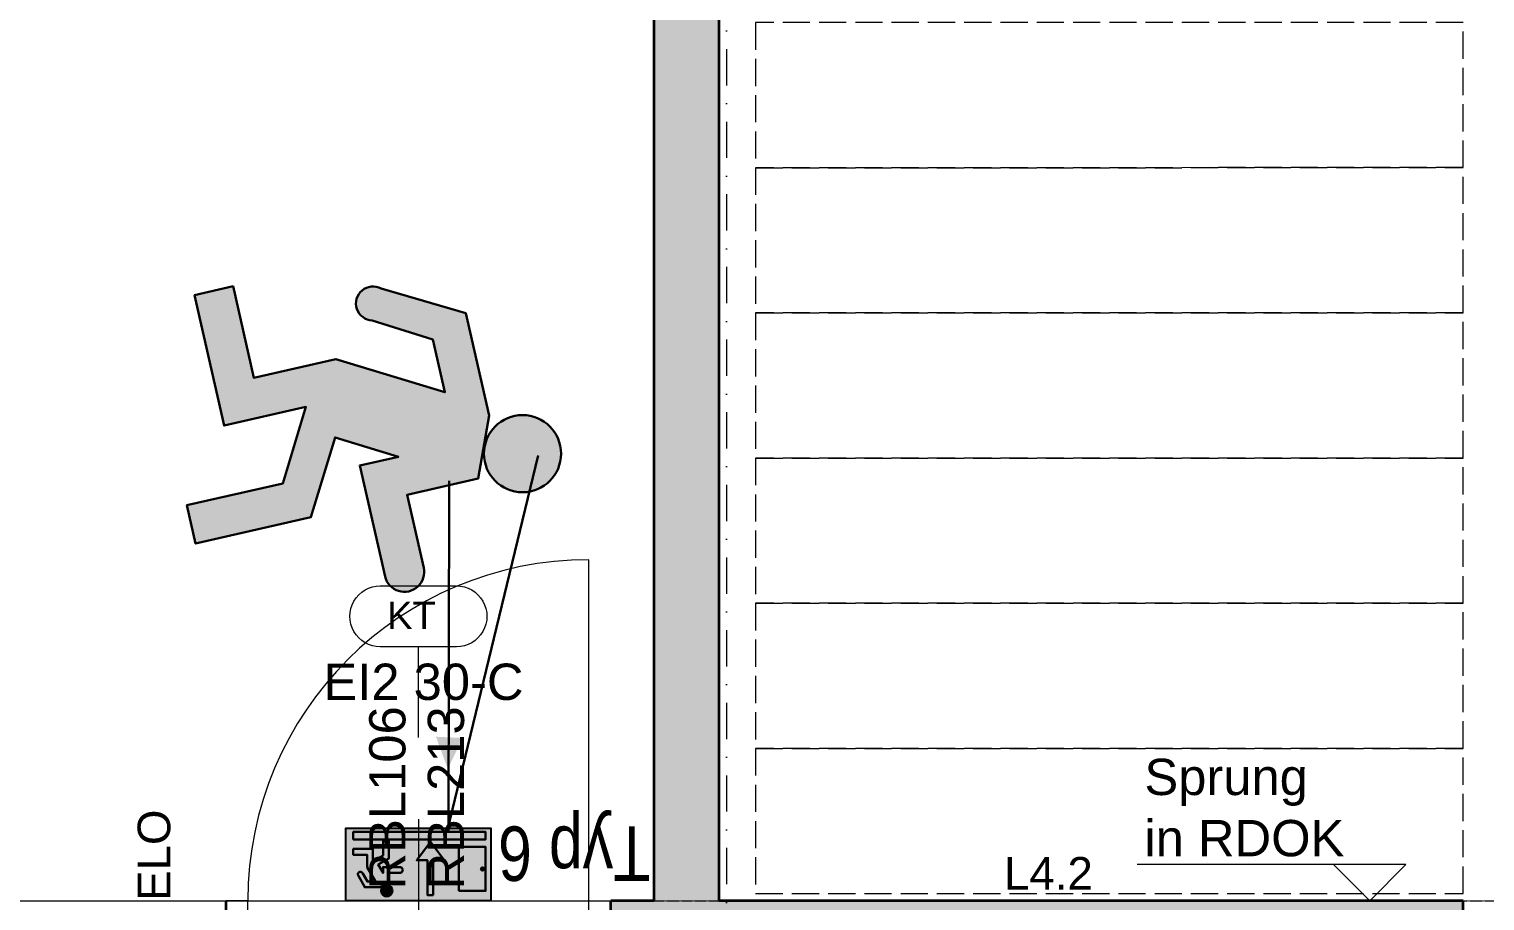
# Model space of a CAD drawing. Header units: millimetres. Extents: x 32522367 to 32638135, y 41424826 to 41540167.
# Drawn here: x 32562006 to 32566018, y 41519414 to 41521815 of the extents above; entities that cross this region are included whole.
import ezdxf
from ezdxf.enums import TextEntityAlignment as Align

# ---------------------------------------------------------------- set-up
doc = ezdxf.new("R2010")
doc.units = ezdxf.units.MM
for name, pattern in [('Raster', [0.2, 0.1, -0.05, 0, -0.05]), ('Strichlinie eng', [0.1, 0.075, -0.025]), ('Strichlinie weit', [0.2, 0.15, -0.05])]:
    doc.linetypes.add(name, pattern=pattern)
for name, color, linetype in [('000 Achsraster Haupt', 251, 'Continuous'), ('120 Wand Innen tragend', 251, 'Continuous'), ('215 DVK darüber', 251, 'Continuous'), ('571 Fahrrad Stellplaetze', 251, 'Continuous'), ('811 Raum 2.Erschließung_ Nebenräume_Allg.räume_Technik', 251, 'Continuous'), ('956 Fensternummer', 251, 'Continuous'), ('Archicad Tür-Marker', 251, 'Continuous'), ('Archicad Türen', 251, 'Continuous'), ('dp_GE_SIBEL', 80, 'Continuous')]:
    doc.layers.add(name, color=color, linetype=linetype)
for name, color, linetype, lineweight in [('000 Achsraster Haupt_Stift_Nr__1', 251, 'Continuous', 13), ('120 Wand Innen tragend_Stift_Nr__24', 251, 'Continuous', 13), ('120 Wand Innen tragend_Stift_Nr__8', 251, 'Continuous', 35), ('215 DVK darüber_Stift_Nr__17', 251, 'Continuous', 18), ('240 Unterdaemmung_Stift_Nr__1', 251, 'Continuous', 13), ('571 Fahrrad Stellplaetze_Stift_Nr__1', 251, 'Continuous', 13), ('956 Durchbruch Beschriftung_Stift_Nr__61', 251, 'Continuous', 25), ('956 Fensternummer_Stift_Nr__1', 251, 'Continuous', 13), ('970 Brandschutz Beschriftung.Texte_ Bemaßung_ Symbole_ Fluchtwege_Stift_Nr__121', 251, 'Continuous', 13), ('Archicad Tür-Marker_Stift_Nr__1', 251, 'Continuous', 13), ('Archicad Türen_Stift_Nr__1', 251, 'Continuous', 13), ('Archicad Türen_Stift_Nr__8', 251, 'Continuous', 35), ('dp_GE_ST_Attribut_Attribut1', 250, 'Continuous', 5)]:
    doc.layers.add(name, color=color, linetype=linetype, lineweight=lineweight)
doc.layers.add('E2_LEHR_MENSCH_NATIVE', color=112, linetype='Continuous', lineweight=35, true_color=0x20dd55)
doc.layers.add('E2_LEHR_WEG_B_INTERPRETATION', color=112, linetype='Continuous', lineweight=80, true_color=0x20dd55)
doc.layers.add('E_NACHRTECH', color=3, linetype='Continuous', true_color=0x00fa00)
doc.styles.add('DPG_TXT', font='arial.ttf', dxfattribs={"width": 0.8})
doc.styles.add('ERSTELLTER_STIL_1', font='arial.ttf')

# ---------------------------------------------------------------- blocks, each defined once
blk = doc.blocks.new('9809550')
at = {"color": 18, "lineweight": 30, "true_color": 0x000000}
for points in [[(423921.7, 99168.8), (423956.8, 99168.8), (423956.8, 99202.9), (423984.5, 99214.5), (424033.7, 99214.5), (424053.8, 99178.3)], [(424040.2, 99170.9), (424025.2, 99196.7), (423999.7, 99196.8), (424026.2, 99150.3), (424026.2, 99110.9), (424070.2, 99110.9), (424070.2, 99092.3), (424007.5, 99092.3), (424007.5, 99131.7), (423975, 99113.1), (423975, 99067), (423956.5, 99067), (423956.5, 99122.4), (423990.5, 99141.9), (423975.1, 99168.8), (423975.1, 99150.2), (423921.7, 99150.3)]]:
    blk.add_lwpolyline(points, dxfattribs=at)
blk.add_circle((423963.6, 99225.9), 18.1, dxfattribs=at)
for centre, radius, start, end in [((423921.7, 99159.5), 9.27, 89.9849, 270.0151), ((424047.8, 99173.1), 7.96, 195.7299, 41.4005)]:
    blk.add_arc(centre, radius, start, end, dxfattribs=at)
blk = doc.blocks.new('RIVO_ARR_down')
at = {"true_color": 0x56c81e}
h = blk.add_hatch(color=72, dxfattribs=at)
h.dxf.hatch_style = 1
h.paths.add_polyline_path([(2487.16, 1656.78), (2487.16, 1647.95), (2504.83, 1647.95), (2504.83, 1656.78)])
h.paths.add_polyline_path([(2496.19, 1651.84), (2494.51, 1649.58), (2492.81, 1651.85), (2494.2, 1651.85), (2494.2, 1656.07), (2494.9, 1656.08), (2494.9, 1651.84)], flags=16)
h.paths.add_polyline_path([(2498.26, 1653.37), (2499.6, 1653.37), (2499.6, 1654.67), (2500.12, 1654.91, -0.535619), (2499.17, 1655.55, -1), (2500.55, 1655.55, -0.302406), (2500.12, 1654.91), (2500.66, 1655.11), (2502.53, 1655.11), (2503.29, 1653.73, -1.25347), (2502.78, 1653.45), (2502.2, 1654.43), (2501.24, 1654.44), (2502.24, 1652.67), (2502.24, 1651.16), (2503.92, 1651.16), (2503.92, 1650.46), (2501.53, 1650.46), (2501.53, 1651.96), (2500.29, 1651.25), (2500.29, 1649.49), (2499.59, 1649.49), (2499.59, 1651.6), (2500.88, 1652.34), (2500.3, 1653.37), (2500.3, 1652.66), (2498.26, 1652.67, -1)], flags=16)
h.paths.add_polyline_path([(2503.92, 1649.3), (2503.92, 1648.39), (2487.82, 1648.39), (2487.82, 1649.3)], flags=16)
h.paths.add_polyline_path([(2491.07, 1650.21), (2487.82, 1650.21), (2487.82, 1655.56), (2491.07, 1655.56)], flags=16)
h.paths.add_polyline_path([(2488, 1652.89, -1), (2488.38, 1652.89, -1)], flags=0)
at = {"true_color": 0xffffff}
h = blk.add_hatch(color=7, dxfattribs=at)
h.dxf.hatch_style = 1
h.paths.add_polyline_path([(2487.82, 1655.56), (2487.82, 1650.21), (2491.07, 1650.21), (2491.07, 1655.56)])
h.paths.add_polyline_path([(2488.38, 1652.89, -1), (2488, 1652.89, -1)], flags=16)
h = blk.add_hatch(color=7, dxfattribs=at)
h.dxf.hatch_style = 1
h.paths.add_polyline_path([(2494.9, 1651.84), (2494.9, 1656.08), (2494.2, 1656.07), (2494.2, 1651.85), (2492.81, 1651.85), (2494.51, 1649.58), (2496.19, 1651.84)])
h = blk.add_hatch(color=7, dxfattribs=at)
h.dxf.hatch_style = 1
h.paths.add_polyline_path([(2499.6, 1653.37), (2498.26, 1653.37, 1), (2498.26, 1652.67), (2500.3, 1652.66), (2500.3, 1653.37), (2500.88, 1652.34), (2499.59, 1651.6), (2499.59, 1649.49), (2500.29, 1649.49), (2500.29, 1651.25), (2501.53, 1651.96), (2501.53, 1650.46), (2503.92, 1650.46), (2503.92, 1651.16), (2502.24, 1651.16), (2502.24, 1652.67), (2501.24, 1654.44), (2502.2, 1654.43), (2502.78, 1653.45, 1.25347), (2503.29, 1653.73), (2502.53, 1655.11), (2500.66, 1655.11), (2499.6, 1654.67)])
h = blk.add_hatch(color=7, dxfattribs=at)
h.dxf.hatch_style = 1
h.paths.add_polyline_path([(2499.17, 1655.55, 1), (2500.55, 1655.55, 1)])
h = blk.add_hatch(color=7, dxfattribs=at)
h.dxf.hatch_style = 1
h.paths.add_polyline_path([(2488, 1652.89, 1), (2488.38, 1652.89, 1)])
h = blk.add_hatch(color=7, dxfattribs=at)
h.dxf.hatch_style = 1
h.paths.add_polyline_path([(2487.82, 1649.3), (2487.82, 1648.39), (2503.92, 1648.39), (2503.92, 1649.3)])
blk.add_lwpolyline([(2487.16, 1656.78), (2504.83, 1656.78), (2504.83, 1647.95), (2487.16, 1647.95)], close=True)
at = {"color": 18, "lineweight": 30, "true_color": 0x000000}
for points in [[(2491.07, 1655.56), (2487.82, 1655.56), (2487.82, 1650.21), (2491.07, 1650.21)], [(2503.92, 1649.3), (2487.82, 1649.3), (2487.82, 1648.39), (2503.92, 1648.39)]]:
    blk.add_lwpolyline(points, close=True, dxfattribs=at)
blk.add_lwpolyline([(2494.2, 1656.07), (2494.2, 1651.85), (2492.81, 1651.85), (2494.51, 1649.58), (2496.19, 1651.84), (2494.9, 1651.84), (2494.9, 1656.08), (2494.2, 1656.07)], dxfattribs=at)
blk.add_circle((2488.19, 1652.89), 0.19, dxfattribs=at)
at = {"xscale": 0.0381026673526157, "yscale": 0.0381026673526157, "zscale": 0.0381026673526157}
blk.add_blockref('9809550', (-13654.29, -2125.22), dxfattribs=at)
blk = doc.blocks.new('Wand_30', base_point=(39.145, 69.3013))
at = {"layer": '120 Wand Innen tragend_Stift_Nr__24', "linetype": 'Continuous', "lineweight": 13}
blk.add_hatch(color=92, dxfattribs=at).paths.add_polyline_path([(41.1918, 76.9126), (39.0229, 69.5244), (39.1956, 69.4737), (41.3645, 76.8619)])
at = {"layer": '120 Wand Innen tragend_Stift_Nr__8', "color": 7, "linetype": 'Continuous', "lineweight": 35, "flags": 128}
for points in [[(40.7524, 75.4158), (39.0229, 69.5244)], [(39.1956, 69.4737), (40.9251, 75.3651)]]:
    blk.add_lwpolyline(points, dxfattribs=at)
blk = doc.blocks.new('Zargentür 1-Fl 27_4')
at = {"layer": 'Archicad Türen_Stift_Nr__1', "color": 7, "linetype": 'Continuous', "lineweight": 13}
for p, q in [((0.47, 0), (0.47, 0.94)), ((-0.47, 0), (-0.53, 0)), ((-0.53, 0), (-0.53, -0.18)), ((-0.47, -0.035), (-0.47, 0)), ((0.47, -0.035), (0.47, 0)), ((0.47, 0), (0.53, 0)), ((0.53, 0), (0.53, -0.18)), ((-0.45, -0.035), (-0.47, -0.035)), ((-0.45, -0.18), (-0.45, -0.035)), ((0.45, -0.18), (0.45, -0.035)), ((0.45, -0.035), (0.47, -0.035)), ((-0.53, -0.18), (-0.47, -0.18)), ((-0.47, -0.18), (-0.45, -0.18)), ((0.47, -0.18), (0.45, -0.18)), ((0.53, -0.18), (0.47, -0.18))]:
    blk.add_line(p, q, dxfattribs=at)
at = {"layer": 'Archicad Türen_Stift_Nr__1', "color": 7, "linetype": 'Strichlinie eng', "lineweight": 13}
for p, q in [((-0.53, 0), (0.53, 0)), ((-0.53, -0.18), (0.53, -0.18))]:
    blk.add_line(p, q, dxfattribs=at)
at = {"layer": 'Archicad Türen_Stift_Nr__1', "color": 7, "linetype": 'Continuous', "lineweight": 13}
blk.add_arc((0.47, 0), 0.94, 90, 180, dxfattribs=at)
at = {"layer": 'Archicad Türen_Stift_Nr__8', "color": 7, "linetype": 'Continuous', "lineweight": 35}
for p, q in [((-0.53, -0.18), (-0.53, 0)), ((-0.53, -0.18), (-0.53, 0)), ((0.53, -0.18), (0.53, 0)), ((0.53, -0.18), (0.53, 0))]:
    blk.add_line(p, q, dxfattribs=at)
blk = doc.blocks.new('T Marker AUT 27_8')
at = {"layer": 'Archicad Tür-Marker_Stift_Nr__1', "color": 7, "linetype": 'Continuous', "lineweight": 13}
blk.add_line((0, 0.225), (0, -0.255), dxfattribs=at)
at = {"layer": 'Archicad Tür-Marker_Stift_Nr__1', "color": 7, "lineweight": 13, "style": 'ERSTELLTER_STIL_1'}
for tag, height, rotation, p in [('widthPrefix1st50_0', 0.1, 90, (0.0036, 0.0326)), ('widthPrefix1st50_1', 0.1, 90, (0.165, 0.0325)), ('DUMMY_269', 0.0667, 90, (-0.0631, 0.4956)), ('DUMMY_270', 0.0667, 90, (0.0983, 0.4956)), ('DUMMY_271', 0.1, 90, (0.0036, -0.2199)), ('DUMMY_273', 0.1, 90, (0.165, -0.2962)), ('DUMMY_272', 0.0667, 90, (-0.0631, -0.1)), ('DUMMY_274', 0.0667, 90, (0.0983, -0.1)), ('AC_SillPrefix_STUK', 0.075, 180, (0.2687, -0.3223)), ('DUMMY_268', 0.05, 180, (-0.2687, -0.3834))]:
    blk.add_attdef(tag, text='', height=height, rotation=rotation, dxfattribs=at).set_placement(p, align=Align.BOTTOM_LEFT)
blk = doc.blocks.new('Wand_265', base_point=(36.864, 70.1581))
at = {"layer": '120 Wand Innen tragend_Stift_Nr__24', "linetype": 'Continuous', "lineweight": 13}
blk.add_hatch(color=92, dxfattribs=at).paths.add_polyline_path([(38.8578, 69.3853), (41.1119, 68.7235), (41.1626, 68.8963), (38.9085, 69.558)])
at = {"layer": '120 Wand Innen tragend_Stift_Nr__8', "color": 7, "linetype": 'Continuous', "lineweight": 35}
blk.add_line((38.8578, 69.3853), (38.9085, 69.558), dxfattribs=at)
at = {"layer": '120 Wand Innen tragend_Stift_Nr__8', "color": 7, "linetype": 'Continuous', "lineweight": 35, "flags": 128}
for points in [[(39.0229, 69.5244), (38.9085, 69.558)], [(41.1626, 68.8963), (39.1956, 69.4737)], [(41.1119, 68.7235), (41.1626, 68.8963)]]:
    blk.add_lwpolyline(points, dxfattribs=at)
at = {"layer": 'Archicad Tür-Marker', "color": 7, "lineweight": 13}
ref = blk.add_blockref('T Marker AUT 27_8', (38.4, 69.7072), dxfattribs=dict(at, rotation=343.6400968959427))
ref.add_attrib('widthPrefix1st50', 'RBL106', dxfattribs={"layer": 'Archicad Tür-Marker_Stift_Nr__1', "color": 7, "lineweight": 13, "height": 0.1, "rotation": 73.6401, "style": 'ERSTELLTER_STIL_1'}).set_placement((38.4034, 69.7389), align=Align.BOTTOM_LEFT)
ref.add_attrib('widthPrefix1st50_1', 'RBL213', dxfattribs={"layer": 'Archicad Tür-Marker_Stift_Nr__1', "color": 7, "lineweight": 13, "height": 0.1, "rotation": 73.6401, "style": 'ERSTELLTER_STIL_1'}).set_placement((38.5583, 69.6933), align=Align.BOTTOM_LEFT)
ref.add_attrib('AC_SillPrefix_STUK', 'STUK -1,32', dxfattribs={"layer": 'Archicad Tür-Marker_Stift_Nr__1', "color": 7, "lineweight": 13, "height": 0.075, "rotation": 343.6401, "style": 'ERSTELLTER_STIL_1'}).set_placement((38.0187, 69.3734), align=Align.BOTTOM_LEFT)
ref.add_attrib('DUMMY_271', '90', dxfattribs={"layer": 'Archicad Tür-Marker_Stift_Nr__1', "color": 7, "lineweight": 13, "height": 0.1, "rotation": 73.6401, "style": 'ERSTELLTER_STIL_1'}).set_placement((38.3323, 69.4965), align=Align.BOTTOM_LEFT)
ref.add_attrib('DUMMY_273', '200', dxfattribs={"layer": 'Archicad Tür-Marker_Stift_Nr__1', "color": 7, "lineweight": 13, "height": 0.1, "rotation": 73.6401, "style": 'ERSTELLTER_STIL_1'}).set_placement((38.4657, 69.3779), align=Align.BOTTOM_LEFT)
at = {"layer": 'Archicad Türen', "color": 7, "linetype": 'Continuous', "lineweight": 13, "rotation": 343.6400968959427}
blk.add_blockref('Zargentür 1-Fl 27_4', (38.4, 69.7072), dxfattribs=at)
blk = doc.blocks.new('Fahrradstellplatz 50x200')
at = {"layer": '571 Fahrrad Stellplaetze_Stift_Nr__1', "color": 7, "linetype": 'Strichlinie eng', "lineweight": 13}
for p, q in [((0, 1.95), (0, 0)), ((0.4, 1.95), (0, 1.95)), ((0.4, 0), (0.4, 1.95)), ((0, 0), (0.4, 0))]:
    blk.add_line(p, q, dxfattribs=at)
blk = doc.blocks.new('Höhenbemaßung_47', base_point=(41.9876, 69.8604))
at = {"layer": '215 DVK darüber_Stift_Nr__17', "color": 190, "linetype": 'Continuous', "lineweight": 18, "true_color": 0x9900ff}
for p, q in [((41.9198, 69.9845), (41.8635, 69.7926)), ((41.9876, 69.8604), (41.9198, 69.9845)), ((42.0158, 69.9563), (41.9595, 69.7644)), ((41.8635, 69.7926), (41.9876, 69.8604)), ((41.8635, 69.7926), (41.7111, 69.2734))]:
    blk.add_line(p, q, dxfattribs=at)
at = {"layer": '215 DVK darüber_Stift_Nr__17', "color": 190, "lineweight": 18, "true_color": 0x9900ff, "char_height": 0.1, "attachment_point": 7, "rotation": 73.6401, "style": 'ERSTELLTER_STIL_1'}
for s, insert in [('\\A1;{\\pql;\\fArial|b0|i0|c0|p0;\\W1.000000;in RDOK}', (41.6905, 69.3684)), ('\\A1;{\\pql;\\fArial|b0|i0|c0|p0;\\W1.000000;Sprung}', (41.5561, 69.4079))]:
    blk.add_mtext(s, dxfattribs=dict(at, insert=insert))
blk = doc.blocks.new('Höhenbemaßung_52', base_point=(40.4578, 68.9159))
at = {"layer": '215 DVK darüber_Stift_Nr__17', "color": 190, "linetype": 'Continuous', "lineweight": 18, "true_color": 0x9900ff}
for p, q in [((40.3619, 68.944), (40.5538, 68.8877)), ((40.4578, 68.9159), (40.3337, 68.8481)), ((40.5256, 68.7918), (40.4578, 68.9159)), ((40.3337, 68.8481), (40.5256, 68.7918)), ((40.5256, 68.7918), (41.0375, 68.6415))]:
    blk.add_line(p, q, dxfattribs=at)
at = {"layer": '215 DVK darüber_Stift_Nr__17', "color": 190, "lineweight": 18, "true_color": 0x9900ff, "char_height": 0.1, "attachment_point": 7, "rotation": 343.6401, "style": 'ERSTELLTER_STIL_1'}
for s, insert in [('\\A1;{\\pql;\\fArial|b0|i0|c0|p0;\\W1.000000;Sprung}', (40.4098, 68.673)), ('\\A1;{\\pql;\\fArial|b0|i0|c0|p0;\\W1.000000;in RDUK}', (40.3703, 68.5387))]:
    blk.add_mtext(s, dxfattribs=dict(at, insert=insert))
blk = doc.blocks.new('Höhenbemaßung_53', base_point=(40.9156, 68.9688))
at = {"layer": '215 DVK darüber_Stift_Nr__17', "color": 190, "linetype": 'Continuous', "lineweight": 18, "true_color": 0x9900ff}
for p, q in [((40.8478, 69.0929), (40.3286, 69.2453)), ((41.0397, 69.0366), (40.8478, 69.0929)), ((40.8478, 69.0929), (40.9156, 68.9688)), ((40.9156, 68.9688), (41.0397, 69.0366)), ((41.0115, 68.9406), (40.8196, 68.9969))]:
    blk.add_line(p, q, dxfattribs=at)
at = {"layer": '215 DVK darüber_Stift_Nr__17', "color": 190, "lineweight": 18, "true_color": 0x9900ff, "char_height": 0.1, "attachment_point": 7, "rotation": 343.6401, "style": 'ERSTELLTER_STIL_1'}
for s, insert in [('\\A1;{\\pql;\\fArial|b0|i0|c0|p0;\\W1.000000;Sprung}', (40.3935, 69.3945)), ('\\A1;{\\pql;\\fArial|b0|i0|c0|p0;\\W1.000000;in RDOK}', (40.3541, 69.2602))]:
    blk.add_mtext(s, dxfattribs=dict(at, insert=insert))
blk = doc.blocks.new('Etikett_11', base_point=(38.5267, 70.139))
at = {"layer": '956 Fensternummer_Stift_Nr__1', "color": 7, "linetype": 'Continuous', "lineweight": 13}
blk.add_line((38.5267, 70.139), (38.5971, 70.3789), dxfattribs=at)
at = {"layer": '956 Fensternummer_Stift_Nr__1', "color": 7, "linetype": 'Continuous', "lineweight": 13, "flags": 128}
blk.add_lwpolyline([(38.4964, 70.4085, -1), (38.5437, 70.5695), (38.7452, 70.5104, -1), (38.6979, 70.3493)], format="xyb", close=True, dxfattribs=at)
at = {"layer": '956 Fensternummer_Stift_Nr__1', "color": 7, "lineweight": 13, "insert": (38.6322, 70.4982), "char_height": 0.075, "attachment_point": 2, "rotation": 343.6401, "style": 'ERSTELLTER_STIL_1'}
blk.add_mtext('\\A1;{\\pqc;\\pt0,1;\\fArial|b0|i0|c0|p0;\\W1.000000;KT\\fArial|b0|i0|c0|p0;\\W1.000000;\\A1{\\H.66x;\\S^  ;}\\fArial|b0|i0|c0|p0;\\W1.000000;\\fArial|b0|i0|c0|p0;\\W1.000000;\\A1{\\H.66x;\\S^  ;}\\fArial|b0|i0|c0|p0;\\W1.000000; \\fArial|b0|i0|c0|p0;\\W1.000000;\\fArial|b0|i0|c0|p0;\\W1.000000;\\fArial|b0|i0|c0|p0;\\W1.000000;\\fArial|b0|i0|c0|p0;\\W1.000000;\\fArial|b0|i0|c0|p0;\\W1.000000;\\fArial|b0|i0|c0|p0;\\W1.000000;\\fArial|b0|i0|c0|p0;\\W1.000000;\\fArial|b0|i0|c0|p0;\\W1.000000;\\fArial|b0|i0|c0|p0;\\W1.000000;\\fArial|b0|i0|c0|p0;\\W1.000000;\\fArial|b0|i0|c0|p0;\\W1.000000;\\fArial|b0|i0|c0|p0;\\W1.000000;\\fArial|b0|i0|c0|p0;\\W1.000000;\\fArial|b0|i0|c0|p0;\\W1.000000;\\fArial|b0|i0|c0|p0;\\W1.000000;\\fArial|b0|i0|c0|p0;\\W1.000000;\\fArial|b0|i0|c0|p0;\\W1.000000;\\fArial|b0|i0|c0|p0;\\W1.000000;\\fArial|b0|i0|c0|p0;\\W1.000000;\\fArial|b0|i0|c0|p0;\\W1.000000;\\fArial|b0|i0|c0|p0;\\W1.000000;\\fArial|b0|i0|c0|p0;\\W1.000000;\\fArial|b0|i0|c0|p0;\\W1.000000;\\fArial|b0|i0|c0|p0;\\W1.000000;\\fArial|b0|i0|c0|p0;\\W1.000000;\\fArial|b0|i0|c0|p0;\\W1.000000;\\fArial|b0|i0|c0|p0;\\W1.000000;\\fArial|b0|i0|c0|p0;\\W1.000000;\\fArial|b0|i0|c0|p0;\\W1.000000;\\fArial|b0|i0|c0|p0;\\W1.000000;\\fArial|b0|i0|c0|p0;\\W1.000000;\\fArial|b0|i0|c0|p0;\\W1.000000;\\fArial|b0|i0|c0|p0;\\W1.000000;\\fArial|b0|i0|c0|p0;\\W1.000000;\\fArial|b0|i0|c0|p0;\\W1.000000;\\fArial|b0|i0|c0|p0;\\W1.000000;\\fArial|b0|i0|c0|p0;\\W1.000000;\\fArial|b0|i0|c0|p0;\\W1.000000;\\fArial|b0|i0|c0|p0;\\W1.000000;\\fArial|b0|i0|c0|p0;\\W1.000000;\\fArial|b0|i0|c0|p0;\\W1.000000;\\fArial|b0|i0|c0|p0;\\W1.000000;\\fArial|b0|i0|c0|p0;\\W1.000000;}', dxfattribs=at)
blk = doc.blocks.new('Standard-Rastermarker')
at = {"layer": '000 Achsraster Haupt_Stift_Nr__1', "color": 7, "linetype": 'Raster', "lineweight": 13}
blk.add_line((1, 0), (73, 0), dxfattribs=at)
at = {"layer": '000 Achsraster Haupt_Stift_Nr__1', "color": 7, "lineweight": 13, "style": 'ERSTELLTER_STIL_1'}
for tag, p in [('AC_MarkerText_1_0', (-0.3593, -0.0343)), ('AC_MarkerText_1_1', (74.1407, -0.0343))]:
    blk.add_attdef(tag, text='', height=0.15, rotation=90, dxfattribs=at).set_placement(p, align=Align.TOP_CENTER)
blk = doc.blocks.new('98095500')
at = {"color": 18, "lineweight": 30, "true_color": 0x000000}
for points in [[(423921.73, 99168.82), (423956.82, 99168.82), (423956.82, 99202.95), (423984.52, 99214.53), (424033.69, 99214.53), (424053.79, 99178.33)], [(424040.17, 99170.92), (424025.2, 99196.66), (423999.74, 99196.78), (424026.18, 99150.32), (424026.18, 99110.9), (424070.22, 99110.9), (424070.22, 99092.32), (424007.48, 99092.32), (424007.48, 99131.68), (423974.96, 99113.11), (423974.96, 99066.99), (423956.52, 99066.99), (423956.52, 99122.44), (423990.54, 99141.87), (423975.12, 99168.79), (423975.12, 99150.21), (423921.73, 99150.28)]]:
    blk.add_lwpolyline(points, dxfattribs=at)
blk.add_circle((423963.6, 99225.86), 18.08, dxfattribs=at)
for centre, radius, start, end in [((424047.83, 99173.07), 7.96, 195.72991, 41.40047), ((423921.73, 99159.55), 9.27, 89.9849, 270.0151)]:
    blk.add_arc(centre, radius, start, end, dxfattribs=at)
blk = doc.blocks.new('750298750')
h = blk.add_hatch(color=3)
h.paths.add_polyline_path([(426943.63, 99576.9), (426968.12, 99576.79), (426982.52, 99552.02, 1.25347), (426995.63, 99559.16), (426976.28, 99593.98), (426928.98, 99593.98), (426902.34, 99582.83), (426902.34, 99550.01), (426868.58, 99550.01, 1), (426868.59, 99532.17), (426919.94, 99532.11), (426919.94, 99549.98), (426934.78, 99524.08), (426902.06, 99505.39), (426902.06, 99452.05), (426919.79, 99452.05), (426919.79, 99496.41), (426951.07, 99514.28), (426951.07, 99476.42), (427011.43, 99476.42), (427011.43, 99494.29), (426969.06, 99494.29), (426969.06, 99532.21)])
h.paths.add_polyline_path([(426891.47, 99604.88, 1), (426926.25, 99604.88, 1)])
at = {"xscale": 0.9619413167778113, "yscale": 0.9619413167778113, "zscale": 0.9619413167778113}
blk.add_blockref('98095500', (19080.76, 4155.42), dxfattribs=at)
blk = doc.blocks.new('E2_MOL_LEHRPERSON_ZENTRIERT')
blk.add_blockref('750298750', (-426935.55, -99537.16))

msp = doc.modelspace()

# ---------------------------------------------------------------- linework, layer by layer
at = {"layer": '240 Unterdaemmung_Stift_Nr__1', "color": 7, "linetype": 'Strichlinie weit', "lineweight": 13}
msp.add_lwpolyline([(32554248.434, 41527113.478), (32554248.472, 41519413.477), (32566478.493, 41519413.539), (32566478.484, 41521133.532), (32567578.494, 41521133.538), (32567578.463, 41527213.543), (32563908.426, 41527213.535), (32563908.426, 41527113.528)], close=True, dxfattribs=at)
at = {"layer": '811 Raum 2.Erschließung_ Nebenräume_Allg.räume_Technik', "color": 40, "linetype": 'Continuous', "lineweight": 0, "true_color": 0xffd933, "flags": 128}
msp.add_lwpolyline([(32563908.467, 41519233.528), (32563908.475, 41517583.739), (32567348.474, 41517583.755), (32567348.473, 41517733.543), (32576728.481, 41517733.593), (32576728.482, 41517553.593), (32576728.513, 41511633.595), (32586978.516, 41511633.648), (32586978.485, 41517553.646), (32585028.475, 41517553.636), (32585028.474, 41517733.636), (32586978.484, 41517733.646), (32586978.476, 41519233.646), (32585028.467, 41519233.636), (32585028.466, 41519413.636), (32586978.475, 41519413.646), (32586978.435, 41527213.654), (32565974.381, 41527213.546), (32563908.426, 41527213.535), (32563908.465, 41519413.527), (32565958.466, 41519413.538), (32565958.467, 41519233.538)], close=True, dxfattribs=at)
at = {"layer": '811 Raum 2.Erschließung_ Nebenräume_Allg.räume_Technik', "color": 254, "linetype": 'Continuous', "lineweight": 0, "true_color": 0xd3d2c7, "flags": 128}
msp.add_lwpolyline([(32561628.434, 41525611.086), (32561628.466, 41519413.515), (32563728.466, 41519413.526), (32563728.434, 41525611.096)], close=True, dxfattribs=at)
at = {"layer": 'E2_LEHR_WEG_B_INTERPRETATION', "color": 112, "true_color": 0x20dd55}
msp.add_solid([(32563160.442, 41519776.749), (32563127.757, 41519865.677), (32563201.058, 41519862.346)], dxfattribs=at)
at = {"layer": 'E_NACHRTECH', "color": 4, "lineweight": 30}
msp.add_lwpolyline([(32563408.985, 41520640.133), (32563158.576, 41519605.59)], dxfattribs=at)
at = {"layer": 'E_NACHRTECH', "color": 3, "lineweight": 30}
msp.add_lwpolyline([(32563164.456, 41520570.323), (32563162.238, 41519600.603)], dxfattribs=at)

# ---------------------------------------------------------------- block references
at = {"layer": '000 Achsraster Haupt', "color": 7, "linetype": 'Continuous', "lineweight": 18, "xscale": 1000, "yscale": 1000, "zscale": 1000, "rotation": 270.0002954042531}
msp.add_blockref('Standard-Rastermarker', (32563928.391, 41535366.62), dxfattribs=at)
at = {"layer": '120 Wand Innen tragend', "color": 7, "lineweight": 35, "xscale": 1000, "yscale": 1000, "zscale": 1000, "rotation": 16.36019999999994}
for name, p in [('Wand_30', (32563908.467, 41519233.839)), ('Wand_265', (32561478.466, 41519413.515))]:
    msp.add_blockref(name, p, dxfattribs=at)
at = {"layer": '215 DVK darüber', "color": 190, "lineweight": 18, "true_color": 0x9900ff, "xscale": 1000, "yscale": 1000, "zscale": 1000, "rotation": 16.36019999999994}
for name, p in [('Höhenbemaßung_47', (32566478.487, 41520571.019)), ('Höhenbemaßung_53', (32565700.996, 41519413.536)), ('Höhenbemaßung_52', (32565276.672, 41519233.846))]:
    msp.add_blockref(name, p, dxfattribs=at)
at = {"layer": '571 Fahrrad Stellplaetze', "color": 7, "linetype": 'Continuous', "lineweight": 13, "xscale": 1000, "yscale": 1000, "zscale": 1000, "rotation": 90.0002848825737}
for p in [(32565958.456, 41521433.54), (32565958.458, 41521033.54), (32565958.46, 41520633.54), (32565958.462, 41520233.54), (32565958.464, 41519833.54), (32565958.466, 41519433.54)]:
    msp.add_blockref('Fahrradstellplatz 50x200', p, dxfattribs=at)
at = {"layer": '956 Fensternummer', "color": 7, "linetype": 'Continuous', "lineweight": 13, "xscale": 1000, "yscale": 1000, "zscale": 1000, "rotation": 16.36019999999994}
msp.add_blockref('Etikett_11', (32563079.229, 41519863.523), dxfattribs=at)
at = {"layer": 'dp_GE_SIBEL'}
ref = msp.add_blockref('RIVO_ARR_down', (32619596.466, 41556928.26), dxfattribs=dict(at, xscale=22.64316256777142, yscale=22.64316256777142, rotation=180.0000000014903))
ref.add_attrib('ATTRIBUT1', 'Typ 6', dxfattribs={"layer": 'dp_GE_ST_Attribut_Attribut1', "height": 150, "rotation": 180, "style": 'DPG_TXT', "width": 0.8, "flags": 8}).set_placement((32563299.231, 41519543.523), align=Align.MIDDLE_RIGHT)
at = {"layer": 'E2_LEHR_MENSCH_NATIVE', "color": 112, "true_color": 0x20dd55, "xscale": -6.107755025382402, "yscale": 6.107755025382402, "rotation": 282.8054945997473}
msp.add_blockref('E2_MOL_LEHRPERSON_ZENTRIERT', (32562926.728, 41520712.82), dxfattribs=at)

# ---------------------------------------------------------------- texts
at = {"layer": '956 Durchbruch Beschriftung_Stift_Nr__61', "color": 5, "linetype": 'Continuous', "lineweight": 25, "char_height": 90, "attachment_point": 1, "style": 'ERSTELLTER_STIL_1'}
for s, insert, rotation in [('\\A1;{\\pql;\\fArial|b0|i0|c0|p0;\\W1.000000;ELO}', (32562305.515, 41519413.519), 90.000297), ('\\A1;{\\pql;\\fArial|b0|i0|c0|p0;\\W1.000000;L4.2}', (32564693.231, 41519534.388), 0.000285)]:
    msp.add_mtext(s, dxfattribs=dict(at, insert=insert, rotation=rotation))
at = {"layer": '970 Brandschutz Beschriftung.Texte_ Bemaßung_ Symbole_ Fluchtwege_Stift_Nr__121', "color": 1, "linetype": 'Continuous', "lineweight": 13, "true_color": 0xe60000, "insert": (32563368.883, 41520067.159), "char_height": 100, "attachment_point": 3, "rotation": 0.000297, "style": 'ERSTELLTER_STIL_1'}
msp.add_mtext('\\A1;{\\pqr;\\fArial|b0|i0|c0|p0;\\W1.000000;EI2 30-C }', dxfattribs=at)

doc.saveas('drawing.dxf')
